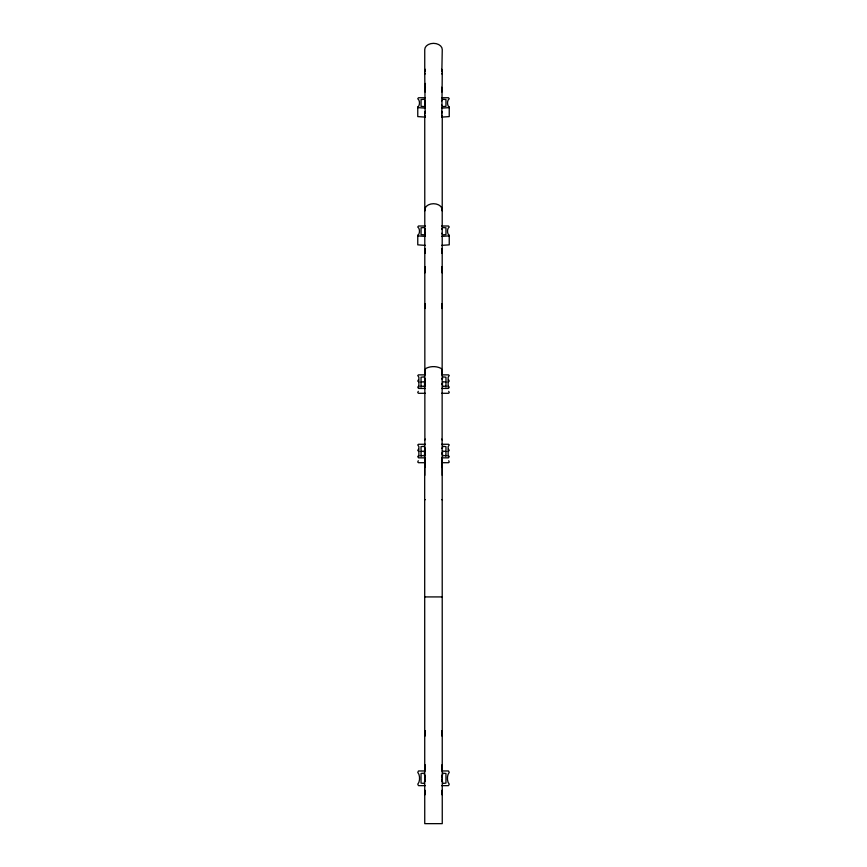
<?xml version="1.0" encoding="UTF-8"?>
<svg xmlns="http://www.w3.org/2000/svg" width="867" height="867" viewBox="0 0 867 867"><rect width="100%" height="100%" fill="white"/><g stroke="black" fill="none" stroke-linecap="round" stroke-linejoin="round"><path stroke-width="1.3" d="M424.743 475.376L424.743 462.165M442.257 475.376L442.257 462.165M425.144 794.356L424.743 790.205M441.693 251.95L441.867 248.818L441.628 249.501M441.671 269.93L441.856 266.711M425.394 776.128L424.808 778.317L425.394 780.506M441.737 780.506L442.322 778.317L441.737 776.128M425.263 369.83L424.678 371.856L425.263 373.883M441.606 373.883L442.192 371.856L441.606 369.83M425.263 463.357L424.678 465.384L425.263 467.411M441.606 467.411L442.192 465.384L441.606 463.357M425.144 71.332L425.329 69.306L424.743 73.196L425.144 113.404M424.743 112.081L425.329 111.377L424.743 115.257L424.884 463.249L425.329 459.824L424.743 458.632M441.856 71.332L442.257 49.549A8.757 6.199 0 0 0 433.5 43.35A8.757 6.199 0 0 0 424.743 49.549L424.743 70.021M441.856 89.29L441.671 87.264L441.856 91.978M441.856 113.404L442.257 73.196L441.671 69.306L442.257 70.021M425.133 251.43L425.307 253.392M425.144 269.399L425.329 271.414M441.856 305.823L441.671 303.808L441.856 308.511M425.459 83.427L424.678 85.486L425.459 87.556M441.856 74.02L442.257 73.196M441.856 116.091L441.671 111.377L442.257 112.081M425.144 266.711L425.329 269.93M424.743 370.209L425.914 368.399C430.574 366.015 436.426 366.015 441.086 368.399L442.257 370.209M424.743 210.93L425.318 210.052M424.743 273.007L425.318 272.13M424.743 440.024L425.318 439.146M418.859 386.097L417.764 387.094L418.49 388.438L425.372 388.438M448.141 382.065L449.236 381.068L448.51 379.724M418.859 455.5L417.764 456.508L418.49 457.852L425.372 457.852M448.141 451.479L449.236 450.472L448.51 449.139M418.273 391.32L417.764 392.632L418.49 393.293L425.372 393.293M418.273 460.735L417.764 462.035L418.49 462.707L425.372 462.707M425.253 384.374L424.548 384.504L424.191 386.433L421.037 386.097M425.253 453.788L424.548 453.918L424.191 455.836L421.037 455.5M418.49 379.724L417.764 381.068L418.859 382.065M421.037 382.065L424.191 381.729L424.548 383.658L425.253 383.788M445.963 386.097L442.809 386.433L442.452 384.504L441.747 384.374M418.49 449.139L417.764 450.472L418.859 451.479M421.037 451.479L424.191 451.143L424.548 453.073L425.253 453.203M445.963 455.5L442.809 455.836L442.452 453.918L441.747 453.788M442.257 458.632L441.606 460.886L442.116 463.249L442.257 115.257M424.743 790.271L424.884 794.822L425.133 794.291M442.257 790.205L441.856 794.356M417.764 107.237L418.49 106.717M449.236 107.616L441.628 108.137M417.764 235.488L418.49 234.979M449.236 235.878L441.628 236.388M441.693 253.392L441.867 251.43M441.671 271.414L441.856 269.399M425.253 775.358L424.548 775.217L424.191 773.136L421.037 773.494L421.037 783.107L424.191 783.475L424.548 781.384L425.253 781.243M441.747 781.243L442.452 781.384L442.809 783.475L445.963 783.107L445.963 773.494L442.809 773.136L442.452 775.217L441.747 775.358M424.841 383.994L425.253 378.933M424.841 453.398L425.253 448.347M425.253 105.015L424.191 106.598L421.037 106.338L421.037 99.542L424.191 99.282L425.253 100.854M441.747 105.015L442.809 106.598L445.963 106.338L445.963 99.542L442.809 99.282L441.747 100.854M425.253 233.277L424.191 234.849L421.037 234.599L421.037 227.793L424.191 227.544L425.253 229.116M441.747 233.277L442.809 234.849L445.963 234.599L445.963 227.793L442.809 227.544L441.747 229.116M425.372 97.743L418.49 97.743L417.764 98.773C420.072 100.084 420.072 105.796 417.764 107.107L417.764 116.601L425.372 117.11M441.628 97.743L448.51 97.743L449.236 98.773C446.928 100.084 446.928 105.796 449.236 107.107L449.236 116.601L441.628 117.11M425.372 108.137L417.764 107.616M425.372 226.005L418.49 226.005L417.764 227.024C420.072 228.335 420.072 234.057 417.764 235.369L417.764 244.852L425.372 245.372M441.628 226.005L448.51 226.005L449.236 227.024C446.928 228.335 446.928 234.057 449.236 235.369L449.236 244.852L441.628 245.372M425.372 236.388L417.764 235.878M425.372 374.869L418.49 374.869L417.764 375.53L418.859 377.21L418.859 387.148M441.628 374.869L448.51 374.869L449.236 375.53L448.141 377.21L448.141 387.148M441.628 388.438L448.51 388.438L449.236 387.094L448.141 386.097M441.628 393.293L448.51 393.293L449.236 392.632L448.727 391.32M425.372 444.272L418.49 444.272L417.764 444.944L418.859 446.624L418.859 456.562M441.628 444.272L448.51 444.272L449.236 444.944L448.141 446.624L448.141 456.562M441.628 457.852L448.51 457.852L449.236 456.508L448.141 455.5M441.628 462.707L448.51 462.707L449.236 462.035L448.727 460.735M424.743 499.663L425.318 499.663M441.682 499.663L442.257 499.663M424.743 596.919L442.257 596.919M424.743 735.855L425.318 735.855M441.682 735.855L442.257 735.855M425.372 770.958L418.49 770.958L417.764 772.41C420.192 774.903 420.192 781.709 417.764 784.202L418.49 785.654L425.372 785.643M441.628 770.958L448.51 770.958L449.236 772.41C446.808 774.903 446.808 781.709 449.236 784.202L448.51 785.654L441.628 785.654M441.747 378.933L442.452 378.803L442.809 376.874L445.963 377.21L445.963 387.148M441.747 383.788L442.452 383.658L442.809 381.729L445.963 382.065M441.747 448.347L442.452 448.217L442.809 446.288L445.963 446.624L445.963 456.562M441.747 453.203L442.452 453.073L442.809 451.143L445.963 451.479M448.51 106.717L449.236 107.237M448.51 234.979L449.236 235.488M442.257 790.271L442.116 794.822L441.867 794.291M424.841 379.128L424.191 376.874L421.037 377.21L421.037 387.148M424.841 448.542L424.191 446.288L421.037 446.624L421.037 456.562M441.682 210.052L442.257 210.93M441.682 272.13L442.257 273.007M441.682 439.146L442.257 440.024M424.743 73.196L425.144 74.02M425.144 91.978L425.329 87.264L425.144 89.29M424.743 115.257L425.144 116.091M425.144 308.511L425.329 303.808L425.144 305.823M425.372 249.501L425.133 248.818L425.307 251.95M442.192 462.707L442.257 823.65L424.743 823.65L424.678 462.707M424.841 101.005L424.841 107.432M424.841 229.267L424.841 235.694M424.841 384.168L424.841 386.606M424.841 453.582L424.841 456.009M424.743 209.901A8.757 6.199 0 0 1 433.5 203.712A8.757 6.199 0 0 1 442.257 209.901M425.394 732.962L424.884 735.324L424.884 730.588L425.394 732.962M425.394 767.057L424.884 769.43L424.884 764.683L425.394 767.057M441.856 731.054L442.116 735.324L441.856 731.054M441.856 765.16L442.116 769.43L441.856 765.16M425.318 464.213L424.743 464.723L425.318 464.213M442.257 464.723L441.682 464.213L442.257 464.723"/></g></svg>
